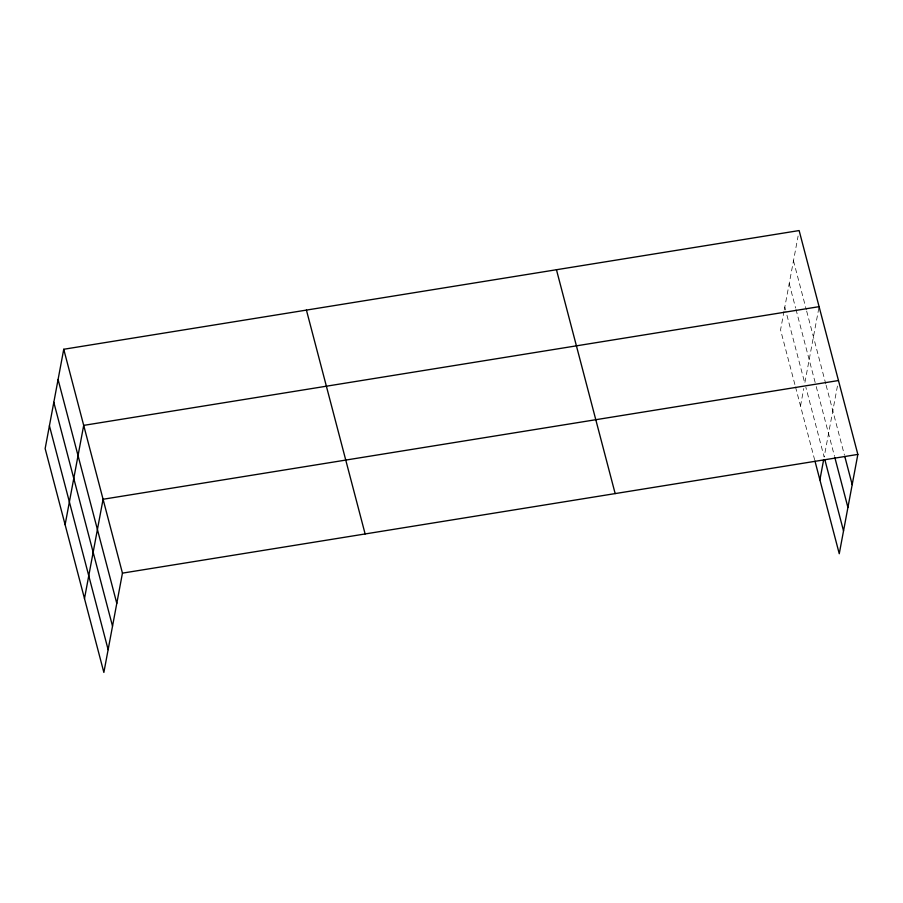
<?xml version="1.0" encoding="UTF-8"?>
<svg xmlns="http://www.w3.org/2000/svg" width="903" height="903" viewBox="0 0 903 903"><rect width="100%" height="100%" fill="white"/><g stroke="black" fill="none" stroke-linecap="round" stroke-linejoin="round"><path stroke-width="0.68" stroke-dasharray="4.51 3.39" d="M784.064 311.095L780.553 329.866L795.159 385.592M784.312 309.752L798.105 236.044M800.51 405.978L803.772 388.55M818.84 308.036L804.776 383.177L785.881 311.151M837.442 386.032L824.157 457.053L805.837 387.206M793.477 260.786L806.311 309.718M806.661 311.072L825.771 383.91M826.121 385.254L844.44 455.089M789.211 283.576L795.622 308.047M795.983 309.402L815.872 385.209M816.222 386.552L834.541 456.399M784.809 307.065L785.531 309.785M795.52 386.947L814.608 459.706"/><path stroke-width="1.35" d="M63.741 349.269L45.15 448.588L103.868 672.442L122.447 573.134L63.741 349.269L799.132 230.558L857.85 454.412L839.259 553.731L814.957 461.049M65.118 524.699L83.697 425.381L819.1 306.67M84.487 598.576L103.077 499.257L838.469 380.535M819.89 479.854L823.649 459.74M122.447 573.134L857.85 454.412M844.79 456.433L852.195 484.64M834.891 457.742L847.928 507.441M824.857 459.74L843.526 530.93M556.451 269.726L615.169 493.591M306.422 310.101L365.128 533.955M58.074 379.508L116.792 603.362M53.808 402.298L112.525 626.163M49.417 425.787L108.134 649.652"/></g></svg>
